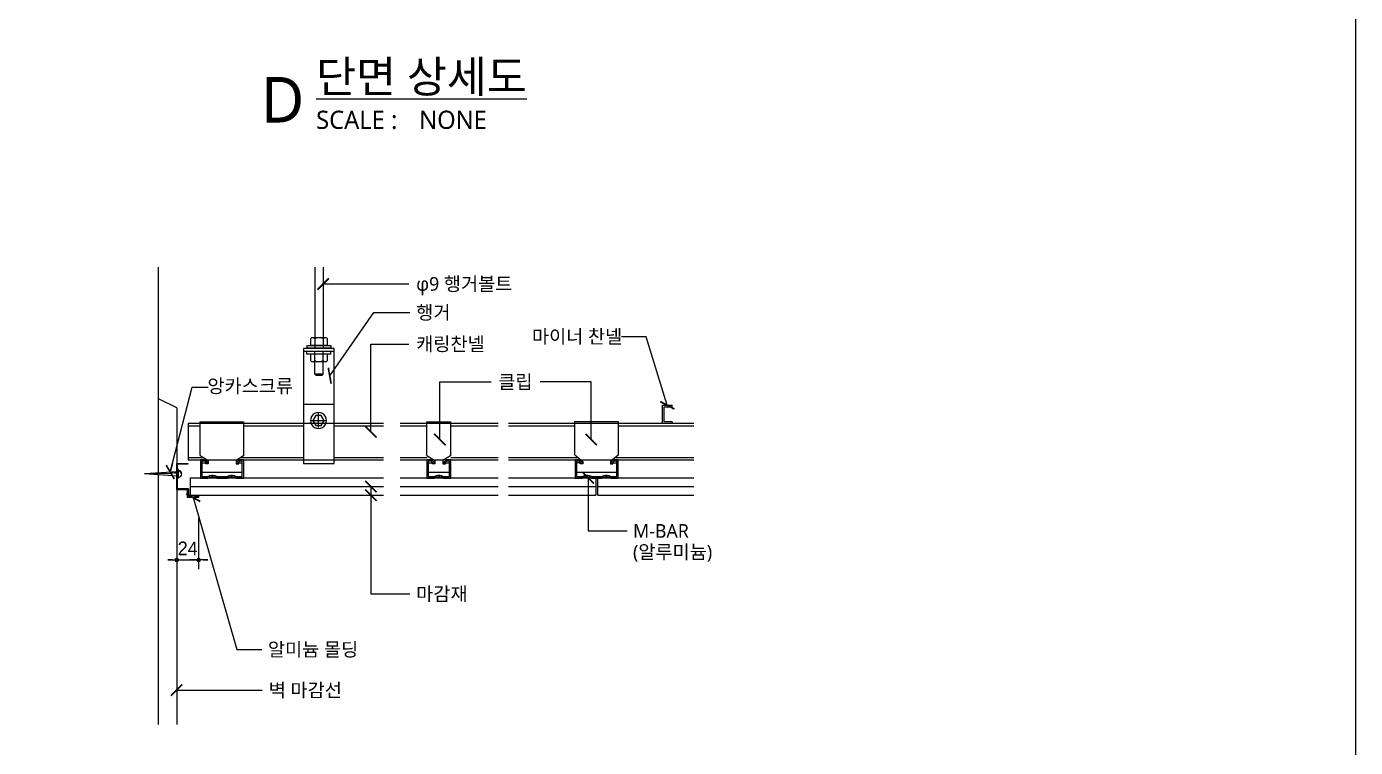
# Model space of a CAD drawing. Header units: millimetres. Extents: x 5 to 8415, y 10 to 5950.
# Drawn here: x 5494 to 8415, y 2396 to 3980 of the extents above; entities that cross this region are included whole.
import ezdxf
from ezdxf.enums import TextEntityAlignment as Align

# ---------------------------------------------------------------- set-up
doc = ezdxf.new("R2010")
doc.units = ezdxf.units.MM
doc.header["$LTSCALE"] = 100
doc.linetypes.add('HIDDEN2', pattern=[0.1875, 0.125, -0.0625])
doc.layers.get('Defpoints').update_dxf_attribs({"color": 137})
for name, color, linetype in [('311', 2, 'Continuous'), ('313', 7, 'Continuous'), ('3TXT', 3, 'Continuous'), ('A-Leader', 6, 'Continuous'), ('ANGLE', 3, 'Continuous'), ('DIM', 7, 'Continuous'), ('FIN3', 3, 'Continuous'), ('FIN4', 4, 'Continuous'), ('FIN5', 5, 'Continuous'), ('FIN7', 7, 'Continuous'), ('SYM-LEAD', 6, 'Continuous'), ('TAG', 6, 'Continuous'), ('TXT', 3, 'Continuous')]:
    doc.layers.add(name, color=color, linetype=linetype)
doc.styles.add('ARIAL', font='malgun.ttf')
doc.styles.add('굴림체(옥산)', font='malgun.ttf')
doc.styles.add('맑은고딕', font='malgun.ttf')
doc.styles.add('스타일1', font='malgun.ttf')
doc.styles.add('스타일2', font='malgun.ttf')
doc.dimstyles.new('CJA-1', dxfattribs={"dimscale": 50, "dimtxt": 3, "dimasz": 1, "dimexe": 2, "dimexo": 3, "dimgap": 1, "dimtad": 1, "dimdec": 0, "dimdsep": 46, "dimlunit": 6, "dimtxsty": '굴림체(옥산)', "dimblk": 'CJDOT', "dimcen": 0.09, "dimclrd": 256, "dimclre": 256, "dimclrt": 3, "dimazin": 2, "dimtfac": 1, "dimtdec": 0, "dimtix": 1, "dimtmove": 2, "dimatfit": 3, "dimldrblk": 'CJDOT', "dimfxl": 1, "dimtolj": 1, "dimtzin": 0, "dimarcsym": 0})
doc.dimstyles.new('DIM-QD 1', dxfattribs={"dimtxt": 3, "dimasz": 1.5, "dimexe": 1, "dimexo": 0, "dimgap": 1, "dimtad": 1, "dimdec": 3, "dimdsep": 46, "dimtxsty": 'ARIAL', "dimblk1": 'ARCHTICK', "dimblk2": 'ARCHTICK', "dimsah": 1, "dimcen": 0, "dimclrd": 256, "dimclre": 256, "dimclrt": 3, "dimazin": 2, "dimtfac": 1, "dimtdec": 3, "dimtix": 1, "dimtmove": 2, "dimatfit": 3, "dimldrblk": 'ARCHTICK', "dimfxl": 1, "dimtolj": 1, "dimtzin": 0, "dimarcsym": 0})

# ---------------------------------------------------------------- blocks, each defined once
blk = doc.blocks.new('dwgtitle')
at = {"layer": '3TXT', "color": 3, "style": '스타일1'}
blk.add_text('SCALE :', height=400, dxfattribs=at).set_placement((523758, 1042197))
for tag, p, height in [('%%UTITLE', (523758, 1042996), 700), ('1/100', (526022, 1042197), 400)]:
    blk.add_attdef(tag, p, '', height=height, dxfattribs=at)
at = {"layer": '3TXT', "color": 6, "style": '스타일2'}
blk.add_attdef('A', text='', height=1000, dxfattribs=at).set_placement((523022, 1042837), align=Align.MIDDLE)
blk = doc.blocks.new('CJDOT')
blk.add_line((-2, 0), (2, 0))
at = {"const_width": 0.5}
blk.add_lwpolyline([(-0.25, 0, 1), (0.25, 0, 1)], format="xyb", close=True, dxfattribs=at)
blk = doc.blocks.new('*D75')
at = {"layer": 'Defpoints', "color": 0, "transparency": 16777216}
for p in [(5824.2, 2930.3), (5872.2, 2930.3), (5872.2, 2807.6)]:
    blk.add_point(p, dxfattribs=at)
at = {"layer": 'DIM', "lineweight": -2, "transparency": 16777216}
for p, q in [((5824.2, 2900.3), (5824.2, 2787.6)), ((5872.2, 2900.3), (5872.2, 2787.6)), ((5814.2, 2807.6), (5804.2, 2807.6)), ((5824.2, 2807.6), (5872.2, 2807.6)), ((5882.2, 2807.6), (5892.2, 2807.6))]:
    blk.add_line(p, q, dxfattribs=at)
at = {"layer": 'DIM', "lineweight": -2, "transparency": 16777216, "xscale": 10, "yscale": 10, "zscale": 10}
blk.add_blockref('CJDOT', (5824.2, 2807.6), dxfattribs=at)
at = {"layer": 'DIM', "lineweight": -2, "transparency": 16777216, "xscale": 10, "yscale": 10, "zscale": 10, "rotation": 180}
blk.add_blockref('CJDOT', (5872.2, 2807.6), dxfattribs=at)
at = {"layer": 'DIM', "color": 3, "transparency": 16777216, "insert": (5848.2, 2833), "char_height": 30, "attachment_point": 5, "style": '맑은고딕'}
blk.add_mtext('\\A1;{\\f굴림|b0|i0|c129|p49;24}', dxfattribs=at)
blk = doc.blocks.new('_ArchTick')
at = {"color": 0, "linetype": 'ByBlock', "const_width": 0.15}
blk.add_lwpolyline([(-0.5, -0.5), (0.5, 0.5)], dxfattribs=at)

msp = doc.modelspace()

# ---------------------------------------------------------------- linework, layer by layer
msp.add_lwpolyline([(8414.9677, 9.5719), (4.9677, 9.5719), (4.9677, 5949.5719), (8414.9677, 5949.5719)], close=True)
at = {"layer": '311', "color": 2, "linetype": 'Continuous'}
msp.add_line((5784.172, 2446.1584), (5784.172, 3450.6626), dxfattribs=at)
at = {"layer": '313', "color": 7, "linetype": 'Continuous'}
for p, q in [((6892.0983, 3147.3941), (6912.8983, 3147.3941)), ((6892.0983, 3107.6123), (6892.0983, 3147.3941)), ((6895.2256, 3144.2668), (6912.8983, 3144.2668)), ((6895.2256, 3110.8123), (6895.2256, 3144.2668)), ((6912.8983, 3144.2668), (6912.8983, 3147.3941)), ((6912.8983, 3107.6123), (6892.0983, 3107.6123)), ((6912.8983, 3110.8123), (6895.2256, 3110.8123)), ((6912.8983, 3110.8123), (6912.8983, 3107.6123)), ((5825.972, 3019.8306), (5824.172, 3019.8306)), ((5848.172, 3019.8306), (5848.172, 3018.2306))]:
    msp.add_line(p, q, dxfattribs=at)
at = {"layer": 'A-Leader', "ltscale": 0.2}
msp.add_line((5810.1581, 3001.0772), (5815.8346, 3020.2548), dxfattribs=at)
msp.add_lwpolyline([(5860.2783, 2944.6306), (5956.1538, 2611.049), (6010.859, 2611.049)], dxfattribs=at)
at = {"layer": 'ANGLE'}
for p, q in [((5853.7508, 2987.8306), (6278.4863, 2987.8306)), ((6314.9352, 2987.8306), (6530.5714, 2987.8306)), ((6553.6986, 2987.8306), (6960.4619, 2987.8306)), ((6745.3348, 2987.6124), (6745.3348, 2949.8306)), ((6749.4803, 2949.8306), (6749.4803, 2987.6124)), ((5853.7508, 2968.8306), (6278.4863, 2968.8306)), ((6314.9352, 2968.8306), (6530.5714, 2968.8306)), ((6553.6986, 2968.8306), (6745.3348, 2968.8306)), ((6749.4803, 2968.8306), (6960.4619, 2968.8306)), ((5853.7508, 2949.8306), (6278.4863, 2949.8306)), ((6314.9352, 2949.8306), (6530.5714, 2949.8306)), ((6553.6986, 2949.8306), (6745.3348, 2949.8306)), ((6749.4803, 2949.8306), (6960.4619, 2949.8306))]:
    msp.add_line(p, q, dxfattribs=at)
at = {"layer": 'FIN3'}
msp.add_line((5853.7508, 2987.8306), (5853.7508, 2949.8306), dxfattribs=at)
at = {"layer": 'FIN4'}
for p, q in [((5824.172, 3141.9395), (5784.172, 3161.7476)), ((5824.172, 3141.9395), (5824.172, 2446.1584)), ((5849.0447, 3107.6123), (5849.0447, 3027.6124)), ((5875.9538, 3107.6123), (5849.0447, 3107.6123)), ((5849.0447, 3102.5941), (5875.9538, 3102.5941)), ((6103.0188, 3107.6123), (5971.1537, 3107.6123)), ((5971.1537, 3102.5941), (6103.0188, 3102.5941)), ((6278.4863, 3107.6123), (6170.2187, 3107.6123)), ((6170.2187, 3102.5941), (6278.4863, 3102.5941)), ((6374.5715, 3107.6123), (6314.9352, 3107.6123)), ((6314.9352, 3102.5941), (6374.5715, 3102.5941)), ((6530.5714, 3107.6123), (6426.5715, 3107.6123)), ((6426.5715, 3102.5941), (6530.5714, 3102.5941)), ((6699.2258, 3107.6123), (6553.6986, 3107.6123)), ((6553.6986, 3102.5941), (6699.2258, 3102.5941)), ((6960.4619, 3107.6123), (6794.3529, 3107.6123)), ((6794.3529, 3102.5941), (6960.4619, 3102.5941)), ((5824.172, 3027.576), (5824.172, 2973.1397)), ((5849.0447, 3032.7033), (5882.7174, 3032.7033)), ((5849.0447, 3027.6124), (5890.7174, 3027.6124)), ((5876.172, 3027.6124), (5876.172, 2987.6124)), ((5886.7174, 3027.6124), (5876.172, 3027.6124)), ((5879.372, 3024.4851), (5879.372, 2990.8124)), ((5885.6265, 3024.4851), (5879.372, 3024.4851)), ((5890.7174, 3019.3942), (5885.6265, 3024.4851)), ((5892.8265, 3021.5033), (5886.7174, 3027.6124)), ((5890.7174, 3019.3942), (5892.8265, 3021.5033)), ((5961.0446, 3027.6124), (5954.9355, 3021.5033)), ((5954.9355, 3021.5033), (5957.0446, 3019.3942)), ((5957.0446, 3027.6124), (6103.237, 3027.6124)), ((5962.0628, 3024.4851), (5957.0446, 3019.3942)), ((5971.3719, 3027.6124), (5961.0446, 3027.6124)), ((5968.1719, 3024.4851), (5962.0628, 3024.4851)), ((5964.8264, 3032.7033), (6103.237, 3032.7033)), ((5968.1719, 2990.8124), (5968.1719, 3024.4851)), ((5971.3719, 2987.6124), (5971.3719, 3027.6124)), ((6170.2187, 3032.7033), (6278.4863, 3032.7033)), ((6170.2187, 3027.6124), (6278.4863, 3027.6124)), ((6314.9352, 3032.7033), (6374.5715, 3032.7033)), ((6314.9352, 3027.6124), (6374.5715, 3027.6124)), ((6373.917, 3027.6124), (6373.917, 2987.6124)), ((6384.4624, 3027.6124), (6373.917, 3027.6124)), ((6377.0442, 3024.4851), (6377.0442, 2990.8124)), ((6383.3715, 3024.4851), (6377.0442, 3024.4851)), ((6388.3897, 3019.3942), (6383.3715, 3024.4851)), ((6390.5715, 3021.5033), (6384.4624, 3027.6124)), ((6390.5715, 3021.5033), (6388.3897, 3019.3942)), ((6416.2442, 3027.6124), (6410.1351, 3021.5033)), ((6410.1351, 3021.5033), (6412.2442, 3019.3942)), ((6417.2624, 3024.4851), (6412.2442, 3019.3942)), ((6426.5715, 3027.6124), (6416.2442, 3027.6124)), ((6423.3715, 3024.4851), (6417.2624, 3024.4851)), ((6423.3715, 2990.8124), (6423.3715, 3024.4851)), ((6426.5715, 3032.7033), (6530.5714, 3032.7033)), ((6426.5715, 2987.6124), (6426.5715, 3027.6124)), ((6426.5715, 3027.6124), (6530.5714, 3027.6124)), ((6553.6986, 3032.7033), (6705.9894, 3032.7033)), ((6553.6986, 3027.6124), (6712.0257, 3027.6124)), ((6699.6621, 3027.6124), (6699.6621, 2987.6124)), ((6710.1348, 3027.6124), (6699.6621, 3027.6124)), ((6702.7894, 3024.4851), (6702.7894, 2990.8124)), ((6709.1167, 3024.4851), (6702.7894, 3024.4851)), ((6714.1348, 3019.3942), (6709.1167, 3024.4851)), ((6716.2439, 3021.5033), (6710.1348, 3027.6124)), ((6714.1348, 3019.3942), (6716.2439, 3021.5033)), ((6784.462, 3027.6124), (6778.353, 3021.5033)), ((6778.353, 3021.5033), (6780.462, 3019.3942)), ((6785.4802, 3024.4851), (6780.462, 3019.3942)), ((6781.9166, 3027.6124), (6960.4619, 3027.6124)), ((6794.7893, 3027.6124), (6784.462, 3027.6124)), ((6791.5893, 3024.4851), (6785.4802, 3024.4851)), ((6788.2439, 3032.7033), (6960.4619, 3032.7033)), ((6791.5893, 2990.8124), (6791.5893, 3024.4851)), ((6794.7893, 2987.6124), (6794.7893, 3027.6124)), ((5876.172, 2987.6124), (5892.8265, 2987.6124)), ((5879.372, 2990.8124), (5892.8265, 2990.8124)), ((5896.3901, 2992.4851), (5892.8265, 2990.8124)), ((5896.3901, 2989.2851), (5892.8265, 2987.6124)), ((5900.3901, 2993.2851), (5896.3901, 2992.4851)), ((5900.3901, 2990.1579), (5896.3901, 2989.2851)), ((5904.3901, 2993.2851), (5900.3901, 2993.2851)), ((5904.3901, 2990.1579), (5900.3901, 2990.1579)), ((5908.3901, 2992.4851), (5904.3901, 2993.2851)), ((5908.3901, 2989.2851), (5904.3901, 2990.1579)), ((5912.1719, 2990.8124), (5908.3901, 2992.4851)), ((5912.1719, 2987.6124), (5908.3901, 2989.2851)), ((5912.1719, 2990.8124), (5935.3719, 2990.8124)), ((5912.1719, 2987.6124), (5935.3719, 2987.6124)), ((5938.9355, 2992.4851), (5935.3719, 2990.8124)), ((5938.9355, 2989.2851), (5935.3719, 2987.6124)), ((5942.9355, 2993.2851), (5938.9355, 2992.4851)), ((5942.9355, 2990.1579), (5938.9355, 2989.2851)), ((5946.9355, 2993.2851), (5942.9355, 2993.2851)), ((5946.9355, 2990.1579), (5942.9355, 2990.1579)), ((5950.9355, 2992.4851), (5946.9355, 2993.2851)), ((5950.9355, 2989.2851), (5946.9355, 2990.1579)), ((5954.7173, 2990.8124), (5950.9355, 2992.4851)), ((5954.7173, 2987.6124), (5950.9355, 2989.2851)), ((5954.7173, 2990.8124), (5968.1719, 2990.8124)), ((5954.7173, 2987.6124), (5971.3719, 2987.6124)), ((6373.917, 2987.6124), (6390.5715, 2987.6124)), ((6377.0442, 2990.8124), (6390.5715, 2990.8124)), ((6394.1351, 2992.4851), (6390.5715, 2990.8124)), ((6394.1351, 2989.2851), (6390.5715, 2987.6124)), ((6398.1351, 2993.2851), (6394.1351, 2992.4851)), ((6398.1351, 2990.1579), (6394.1351, 2989.2851)), ((6402.1351, 2993.2851), (6398.1351, 2993.2851)), ((6402.1351, 2990.1579), (6398.1351, 2990.1579)), ((6406.1351, 2992.4851), (6402.1351, 2993.2851)), ((6406.1351, 2989.2851), (6402.1351, 2990.1579)), ((6409.9169, 2990.8124), (6406.1351, 2992.4851)), ((6409.9169, 2987.6124), (6406.1351, 2989.2851)), ((6409.9169, 2990.8124), (6423.3715, 2990.8124)), ((6409.9169, 2987.6124), (6426.5715, 2987.6124)), ((6699.6621, 2987.6124), (6716.2439, 2987.6124)), ((6702.7894, 2990.8124), (6716.2439, 2990.8124)), ((6719.8076, 2992.4851), (6716.2439, 2990.8124)), ((6719.8076, 2989.2851), (6716.2439, 2987.6124)), ((6723.8803, 2993.2851), (6719.8076, 2992.4851)), ((6723.8803, 2990.1579), (6719.8076, 2989.2851)), ((6727.8075, 2993.2851), (6723.8803, 2993.2851)), ((6727.8075, 2990.1579), (6723.8803, 2990.1579)), ((6731.8075, 2992.4851), (6727.8075, 2993.2851)), ((6731.8075, 2989.2851), (6727.8075, 2990.1579)), ((6735.6621, 2990.8124), (6731.8075, 2992.4851)), ((6735.6621, 2987.6124), (6731.8075, 2989.2851)), ((6735.6621, 2990.8124), (6758.7893, 2990.8124)), ((6735.6621, 2987.6124), (6758.7893, 2987.6124)), ((6762.353, 2992.4851), (6758.7893, 2990.8124)), ((6762.353, 2989.2851), (6758.7893, 2987.6124)), ((6766.353, 2993.2851), (6762.353, 2992.4851)), ((6766.353, 2990.1579), (6762.353, 2989.2851)), ((6770.353, 2993.2851), (6766.353, 2993.2851)), ((6770.353, 2990.1579), (6766.353, 2990.1579)), ((6774.353, 2992.4851), (6770.353, 2993.2851)), ((6774.353, 2989.2851), (6770.353, 2990.1579)), ((6778.1348, 2990.8124), (6774.353, 2992.4851)), ((6778.1348, 2987.6124), (6774.353, 2989.2851)), ((6778.1348, 2990.8124), (6791.5893, 2990.8124)), ((6778.1348, 2987.6124), (6794.7893, 2987.6124))]:
    msp.add_line(p, q, dxfattribs=at)
at = {"layer": 'FIN5'}
for p, q in [((5826.0866, 3001.4124), (5753.1566, 2996.6424)), ((5753.1566, 2996.6424), (5812.7858, 2998.2281)), ((5826.0866, 2991.8724), (5753.1566, 2996.6424)), ((5812.7858, 2998.2281), (5815.2593, 3000.2094)), ((5817.4513, 2998.4778), (5820.3144, 3000.7711)), ((5817.4513, 2998.4778), (5821.6003, 2998.6998)), ((5821.6003, 2998.6998), (5824.8097, 3001.2706)), ((5827.6766, 3006.1824), (5826.0866, 3006.1824)), ((5826.0866, 2987.1024), (5826.0866, 3006.1824)), ((5827.6766, 2987.1024), (5826.0866, 2987.1024)), ((5827.6766, 2987.1024), (5827.6766, 3006.1824)), ((5827.8207, 2989.4874), (5827.8207, 3003.7974))]:
    msp.add_line(p, q, dxfattribs=at)
for centre, start, end in [((5827.8207, 2996.6424), 270, 90), ((5827.8207, 2994.8643), 72.3683823, 82.86114), ((5827.8207, 2994.8643), 18.2988908, 61.3578952)]:
    msp.add_arc(centre, 7.155, start, end, dxfattribs=at)
at = {"layer": 'FIN7'}
for p, q in [((6127.4551, 3450.6626), (6127.4551, 3296.0485)), ((6146.0006, 3450.6626), (6146.0006, 3296.0485)), ((6103.0188, 3272.4849), (6103.0188, 3019.8306)), ((6170.4369, 3272.4849), (6103.0188, 3272.4849)), ((6110.437, 3279.0303), (6110.437, 3273.3576)), ((6110.437, 3279.0303), (6163.0187, 3279.0303)), ((6110.437, 3273.3576), (6163.0187, 3273.3576)), ((6120.9097, 3296.0485), (6118.1461, 3293.5758)), ((6118.1461, 3293.5758), (6118.1461, 3279.4667)), ((6118.1461, 3279.4667), (6155.2369, 3279.4667)), ((6120.9097, 3296.0485), (6124.6915, 3296.0485)), ((6124.6915, 3296.0485), (6148.6915, 3296.0485)), ((6124.6915, 3296.0485), (6127.4551, 3293.5758)), ((6127.4551, 3293.5758), (6132.9097, 3296.0485)), ((6127.4551, 3293.5758), (6127.4551, 3279.4667)), ((6127.4551, 3279.4667), (6127.4551, 3272.4849)), ((6146.0006, 3293.5758), (6140.546, 3296.0485)), ((6148.6915, 3296.0485), (6146.0006, 3293.5758)), ((6146.0006, 3293.5758), (6146.0006, 3279.4667)), ((6146.0006, 3279.4667), (6146.0006, 3272.4849)), ((6148.6915, 3296.0485), (6152.546, 3296.0485)), ((6155.2369, 3293.5758), (6152.546, 3296.0485)), ((6155.2369, 3279.4667), (6155.2369, 3293.5758)), ((6163.0187, 3279.0303), (6163.0187, 3273.3576)), ((6170.4369, 3019.8306), (6170.4369, 3272.4849)), ((6103.0188, 3266.594), (6170.2187, 3266.594)), ((6110.437, 3260.0485), (6110.437, 3265.7212)), ((6163.0187, 3265.7212), (6110.437, 3265.7212)), ((6163.0187, 3260.0485), (6110.437, 3260.0485)), ((6118.1461, 3259.6122), (6118.1461, 3245.5758)), ((6155.2369, 3259.6122), (6118.1461, 3259.6122)), ((6118.1461, 3245.5758), (6120.9097, 3243.0304)), ((6124.6915, 3243.0304), (6120.9097, 3243.0304)), ((6124.6915, 3243.0304), (6127.4551, 3245.5758)), ((6148.6915, 3243.0304), (6124.6915, 3243.0304)), ((6127.4551, 3259.6122), (6127.4551, 3266.594)), ((6127.4551, 3245.5758), (6127.4551, 3259.6122)), ((6127.4551, 3245.5758), (6132.9097, 3243.0304)), ((6127.4551, 3216.0486), (6127.4551, 3243.0304)), ((6146.0006, 3245.5758), (6140.546, 3243.0304)), ((6146.0006, 3259.6122), (6146.0006, 3266.594)), ((6146.0006, 3245.5758), (6146.0006, 3259.6122)), ((6148.6915, 3243.0304), (6146.0006, 3245.5758)), ((6146.0006, 3216.0486), (6146.0006, 3243.0304)), ((6152.546, 3243.0304), (6148.6915, 3243.0304)), ((6152.546, 3243.0304), (6155.2369, 3245.5758)), ((6155.2369, 3245.5758), (6155.2369, 3259.6122)), ((6163.0187, 3260.0485), (6163.0187, 3265.7212)), ((6146.0006, 3216.0486), (6127.4551, 3216.0486)), ((6130.5824, 3212.9213), (6127.4551, 3216.0486)), ((6142.8006, 3212.9213), (6146.0006, 3216.0486)), ((6142.8006, 3212.9213), (6130.5824, 3212.9213)), ((6103.0188, 3149.7214), (6170.2187, 3149.7214)), ((6123.237, 3126.3759), (6120.5461, 3122.5941)), ((6127.0188, 3129.1396), (6123.237, 3126.3759)), ((6131.237, 3130.8123), (6127.0188, 3129.1396)), ((6135.6733, 3131.2486), (6131.237, 3130.8123)), ((6140.1097, 3130.8123), (6135.6733, 3131.2486)), ((6135.6733, 3098.3759), (6135.6733, 3129.9396)), ((6144.3279, 3129.1396), (6140.1097, 3130.8123)), ((6148.1097, 3126.3759), (6144.3279, 3129.1396)), ((6150.8006, 3122.5941), (6148.1097, 3126.3759)), ((5875.9538, 3111.1759), (5971.1537, 3111.1759)), ((5875.9538, 3037.0669), (5875.9538, 3111.1759)), ((5971.1537, 3111.1759), (5971.1537, 3036.6305)), ((6170.2187, 3107.6123), (6103.0188, 3107.6123)), ((6118.8006, 3118.3759), (6118.3642, 3113.9396)), ((6118.3642, 3113.9396), (6118.8006, 3109.5032)), ((6120.5461, 3122.5941), (6118.8006, 3118.3759)), ((6118.8006, 3109.5032), (6120.5461, 3105.285)), ((6119.8915, 3114.1577), (6151.4551, 3114.1577)), ((6120.5461, 3105.285), (6123.237, 3101.5032)), ((6129.5642, 3124.7032), (6123.237, 3113.9396)), ((6123.237, 3113.9396), (6129.5642, 3103.1759)), ((6123.237, 3101.5032), (6127.0188, 3098.8123)), ((6127.0188, 3098.8123), (6131.237, 3097.0669)), ((6141.7824, 3124.7032), (6129.5642, 3124.7032)), ((6129.5642, 3103.1759), (6141.7824, 3103.1759)), ((6131.237, 3097.0669), (6135.6733, 3096.7032)), ((6135.6733, 3096.7032), (6140.1097, 3097.0669)), ((6140.1097, 3097.0669), (6144.3279, 3098.8123)), ((6148.1097, 3113.9396), (6141.7824, 3124.7032)), ((6141.7824, 3103.1759), (6148.1097, 3113.9396)), ((6144.3279, 3098.8123), (6148.1097, 3101.5032)), ((6148.1097, 3101.5032), (6150.8006, 3105.285)), ((6152.546, 3118.3759), (6150.8006, 3122.5941)), ((6150.8006, 3105.285), (6152.546, 3109.5032)), ((6152.9824, 3113.9396), (6152.546, 3118.3759)), ((6152.546, 3109.5032), (6152.9824, 3113.9396)), ((6373.6988, 3111.1759), (6425.6987, 3111.1759)), ((6373.6988, 3037.0669), (6373.6988, 3111.1759)), ((6425.6987, 3111.1759), (6425.6987, 3036.6305)), ((6699.2258, 3111.8305), (6794.3529, 3111.8305)), ((6699.2258, 3038.376), (6699.2258, 3111.8305)), ((6794.3529, 3111.8305), (6794.3529, 3037.5033)), ((6699.2258, 3038.376), (6716.4621, 3024.0487)), ((5824.172, 2962.4306), (5824.172, 3019.8306)), ((5825.972, 3019.8306), (5848.172, 3019.8306)), ((5848.172, 3018.2306), (5825.972, 3018.2306)), ((5825.972, 2964.2306), (5825.972, 3018.2306)), ((5875.9538, 3037.0669), (5893.481, 3025.9396)), ((5887.8083, 3020.2669), (5879.372, 3020.2669)), ((5887.8083, 3018.7397), (5887.8083, 3020.2669)), ((5893.481, 3018.7397), (5887.8083, 3018.7397)), ((5893.481, 3025.9396), (5893.481, 3018.7397)), ((5971.1537, 3036.6305), (5954.4992, 3025.9396)), ((5954.4992, 3025.9396), (5954.4992, 3018.7397)), ((5954.4992, 3018.7397), (5960.6082, 3018.7397)), ((5960.6082, 3021.0669), (5968.1719, 3021.0669)), ((5960.6082, 3018.7397), (5960.6082, 3021.0669)), ((6103.0188, 3019.8306), (6170.4369, 3019.8306)), ((6103.237, 3027.6124), (6170.2187, 3027.6124)), ((6373.6988, 3037.0669), (6391.1533, 3025.9396)), ((6385.4806, 3020.2669), (6377.0442, 3020.2669)), ((6385.4806, 3018.7397), (6385.4806, 3020.2669)), ((6391.1533, 3018.7397), (6385.4806, 3018.7397)), ((6391.1533, 3025.9396), (6391.1533, 3018.7397)), ((6425.6987, 3036.6305), (6409.0442, 3025.9396)), ((6409.0442, 3025.9396), (6409.0442, 3018.7397)), ((6409.0442, 3018.7397), (6415.1533, 3018.7397)), ((6415.1533, 3021.0669), (6423.3715, 3021.0669)), ((6415.1533, 3018.7397), (6415.1533, 3021.0669)), ((6711.0076, 3021.0669), (6702.7894, 3021.0669)), ((6711.0076, 3018.9578), (6711.0076, 3021.0669)), ((6716.4621, 3018.9578), (6711.0076, 3018.9578)), ((6716.4621, 3024.0487), (6716.4621, 3018.9578)), ((6794.3529, 3037.5033), (6777.553, 3024.0487)), ((6777.553, 3024.0487), (6777.553, 3018.9578)), ((6777.553, 3018.9578), (6783.0075, 3018.9578)), ((6783.0075, 3021.0669), (6791.5893, 3021.0669)), ((6783.0075, 3018.9578), (6783.0075, 3021.0669)), ((5879.372, 3000.8488), (5968.1719, 3000.8488)), ((6377.0442, 3000.8488), (6423.3715, 3000.8488)), ((6702.7894, 3000.8488), (6791.5893, 3000.8488)), ((5824.172, 2962.4306), (5847.972, 2962.4306)), ((5849.772, 2964.2306), (5825.972, 2964.2306)), ((5847.972, 2944.6306), (5847.972, 2962.4306)), ((5847.972, 2961.4306), (5847.972, 2946.6306)), ((5849.772, 2964.2306), (5849.772, 2946.6306)), ((5871.772, 2944.6306), (5847.972, 2944.6306)), ((5849.772, 2946.6306), (5869.772, 2946.6306)), ((5863.972, 2949.8306), (5863.972, 2947.8306)), ((5863.972, 2949.8306), (5871.772, 2949.8306)), ((5863.972, 2947.8306), (5869.772, 2947.8306)), ((5863.972, 2947.8306), (5869.772, 2947.8306)), ((5869.772, 2947.8306), (5869.772, 2946.6306)), ((5869.772, 2947.8306), (5869.772, 2946.6306)), ((5871.772, 2949.8306), (5871.772, 2944.6306))]:
    msp.add_line(p, q, dxfattribs=at)
at = {"layer": 'FIN7', "linetype": 'HIDDEN2', "ltscale": 0.1}
for p, q in [((5971.1537, 3107.6123), (5875.9538, 3107.6123)), ((6425.6987, 3107.6123), (6373.6988, 3107.6123)), ((6794.3529, 3107.6123), (6699.2258, 3107.6123)), ((5890.7174, 3027.6124), (5957.0446, 3027.6124)), ((6388.3897, 3027.6124), (6411.5896, 3027.6124)), ((6712.0257, 3027.6124), (6781.9166, 3027.6124))]:
    msp.add_line(p, q, dxfattribs=at)

# ---------------------------------------------------------------- block references
at = {"layer": 'TAG', "linetype": 'Continuous'}
ref = msp.add_blockref('dwgtitle', (-46245.2141, -100464.9826), dxfattribs=dict(at, xscale=0.1000000000003638, yscale=0.1000000000003638, zscale=0.1000000000003638))
ref.add_attrib('%%UTITLE', '%%u단면 상세도', (6130.5415, 3834.5953), dxfattribs={"color": 3, "height": 70, "style": '맑은고딕'})
ref.add_attrib('1/100', 'NONE', (6357.003, 3754.7239), dxfattribs={"color": 3, "height": 40, "style": '맑은고딕'})
ref.add_attrib('A', 'D', dxfattribs={"color": 6, "height": 100, "style": '맑은고딕'}).set_placement((6057.0174, 3818.6953), align=Align.MIDDLE)

# ---------------------------------------------------------------- texts
at = {"layer": 'TXT', "style": '스타일1'}
for s, p in [('φ9 행거볼트', (6350.4203, 3414.2008)), ('행거', (6350.4203, 3351.3258)), ('캐링찬넬', (6350.4203, 3282.1123)), ('클립', (6530.8212, 3198.8556)), ('앙카스크류', (5891.5886, 3189.8503)), ('M-BAR', (6827.101, 2871.4348)), ('(알루미늄)', (6827.101, 2825.189)), ('마감재', (6350.4203, 2733.1817)), ('알미늄 몰딩', (6024.5456, 2611.049)), ('벽 마감선', (6026.3239, 2521.7119))]:
    msp.add_text(s, height=30, dxfattribs=at).set_placement(p, align=Align.MIDDLE_LEFT)
msp.add_text('마이너 찬넬', height=30, dxfattribs=at).set_placement((6803.2918, 3298.5412), align=Align.MIDDLE_RIGHT)

# ---------------------------------------------------------------- dimensions: what is measured, and where the dimension line sits
at = {"layer": 'DIM'}
dim = msp.add_linear_dim(base=(5872.172, 2807.6431), p1=(5824.172, 2930.2513), p2=(5872.172, 2930.2513), text='{\\f굴림|b0|i0|c129|p49;24}', dimstyle='CJA-1', override={"dimscale": 10, "dimtxsty": '맑은고딕'}, dxfattribs=at)
dim.commit()
dim.dimension.update_dxf_attribs({"geometry": '*D75', "text_midpoint": (5848.172, 2833.0426)})

# ---------------------------------------------------------------- leaders
at = {"layer": 'SYM-LEAD', "color": 6}
for points in [[(6146.0718, 3413.9621), (6211.4874, 3413.9621), (6334.0577, 3413.9621)], [(6160.3709, 3212.442), (6257.4538, 3351.3258), (6336.7337, 3351.3258)], [(6250.8942, 3088.7424), (6250.8942, 3282.1123), (6334.5128, 3282.1123)], [(6902.4983, 3147.3941), (6856.1194, 3297.6757), (6801.9621, 3297.6757)], [(5809.8653, 3000.6589), (5858.4152, 3186.9474), (5892.9445, 3186.9474)], [(6402.3392, 3072.1695), (6402.3968, 3198.8556), (6515.1147, 3198.8556)], [(6735.3932, 3072.1695), (6735.3357, 3198.8556), (6622.6178, 3198.8556)], [(6728.6639, 2987.8306), (6728.455, 2871.5642), (6814.2945, 2871.5642)], [(6251.1031, 2968.8306), (6250.8942, 2733.1817), (6336.7337, 2733.1817)], [(5860.2783, 2944.6306), (5956.1538, 2611.049), (6010.859, 2611.049)], [(6250.8942, 2949.8306), (6250.8942, 2733.1817), (6336.7337, 2733.1817)], [(5823.9231, 2521.7119), (5889.3387, 2521.7119), (6011.9091, 2521.7119)]]:
    msp.add_leader(points, dimstyle='DIM-QD 1', override={"dimscale": 10, "dimasz": 2.5, "dimtad": 0, "dimclrd": 6}, dxfattribs=at)

doc.saveas('drawing.dxf')
